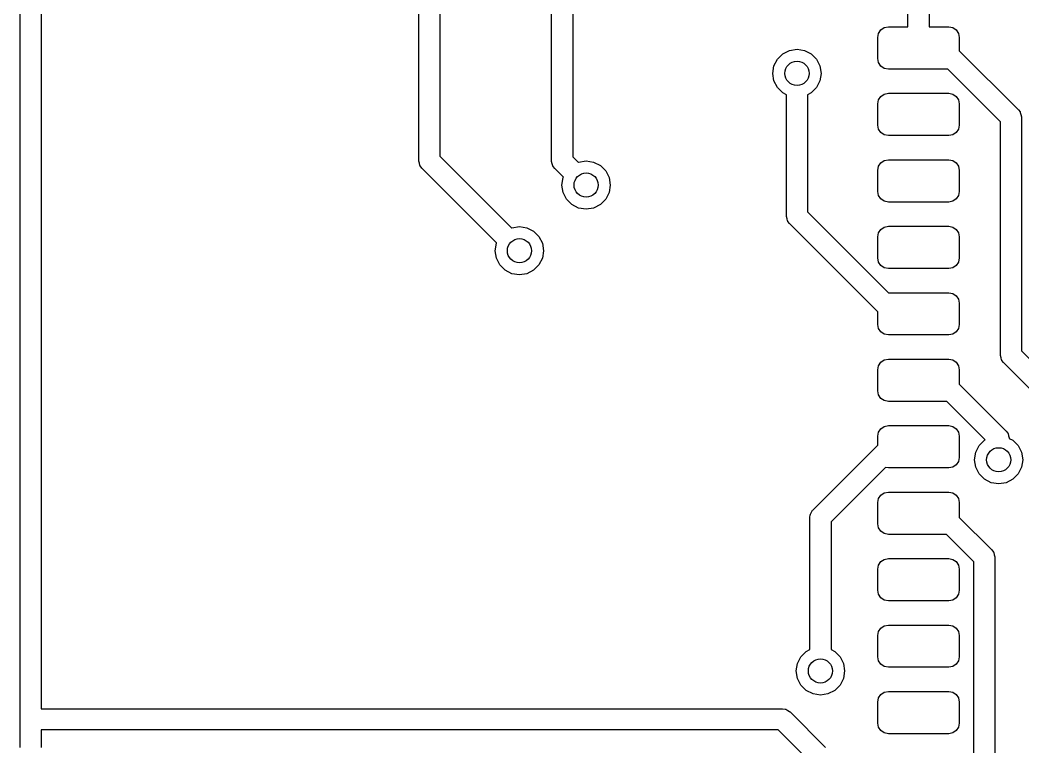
# Model space of a CAD drawing. Extents: x 50 to 376, y -141 to -43.
# Drawn here: x 228.81 to 245.42, y -80.87 to -68.84 of the extents above; entities that cross this region are included whole.
import ezdxf

# ---------------------------------------------------------------- set-up
doc = ezdxf.new("R2010")
doc.units = 0
doc.layers.add('BLACK', color=7, linetype='CONTINUOUS')

msp = doc.modelspace()

# ---------------------------------------------------------------- linework, layer by layer
at = {"layer": 'BLACK', "linetype": 'CONTINUOUS'}
for p, q in [((243.863, -67.5572), (243.863, -68.953)), ((243.513, -68.953), (243.513, -67.6297)), ((228.813, -80.878), (228.813, -68.728)), ((229.163, -68.728), (229.163, -80.2404)), ((235.413, -71.1656), (235.413, -68.728)), ((235.763, -68.728), (235.763, -71.0931)), ((237.613, -71.1746), (237.613, -68.728)), ((237.963, -68.728), (237.963, -71.1021)), ((243.013, -69.128), (243.027, -69.061)), ((243.027, -69.061), (243.064, -69.0043)), ((243.064, -69.0043), (243.121, -68.9663)), ((243.121, -68.9663), (243.188, -68.953)), ((243.188, -68.953), (243.513, -68.953)), ((243.863, -68.953), (244.188, -68.953)), ((244.188, -68.953), (244.255, -68.9663)), ((244.255, -68.9663), (244.312, -69.0043)), ((244.312, -69.0043), (244.35, -69.061)), ((244.35, -69.061), (244.363, -69.128)), ((243.013, -69.478), (243.013, -69.128)), ((244.363, -69.128), (244.363, -69.3479)), ((241.352, -69.4874), (241.441, -69.3989)), ((241.441, -69.3989), (241.552, -69.3421)), ((241.552, -69.3421), (241.676, -69.3225)), ((241.676, -69.3225), (241.799, -69.3421)), ((241.799, -69.3421), (241.911, -69.3989)), ((241.911, -69.3989), (241.999, -69.4874)), ((244.363, -69.3479), (245.342, -70.3266)), ((241.295, -69.5989), (241.352, -69.4874)), ((241.999, -69.4874), (242.056, -69.5989)), ((243.027, -69.545), (243.013, -69.478)), ((243.064, -69.6017), (243.027, -69.545)), ((241.276, -69.7225), (241.295, -69.5989)), ((241.295, -69.8461), (241.276, -69.7225)), ((242.056, -69.5989), (242.076, -69.7225)), ((242.076, -69.7225), (242.056, -69.8461)), ((243.121, -69.6397), (243.064, -69.6017)), ((243.188, -69.653), (243.121, -69.6397)), ((244.173, -69.653), (243.188, -69.653)), ((245.043, -70.5228), (244.173, -69.653)), ((241.352, -69.9576), (241.295, -69.8461)), ((242.056, -69.8461), (241.999, -69.9576)), ((241.441, -70.0461), (241.352, -69.9576)), ((241.501, -70.0767), (241.441, -70.0461)), ((241.911, -70.0461), (241.851, -70.0767)), ((241.999, -69.9576), (241.911, -70.0461)), ((243.064, -70.1043), (243.121, -70.0663)), ((243.121, -70.0663), (243.188, -70.053)), ((243.188, -70.053), (244.188, -70.053)), ((244.188, -70.053), (244.255, -70.0663)), ((244.255, -70.0663), (244.312, -70.1043)), ((241.501, -72.0848), (241.501, -70.0767)), ((241.851, -70.0767), (241.851, -72.0123)), ((243.013, -70.228), (243.027, -70.161)), ((243.013, -70.578), (243.013, -70.228)), ((243.027, -70.161), (243.064, -70.1043)), ((244.312, -70.1043), (244.35, -70.161)), ((244.35, -70.161), (244.363, -70.228)), ((244.363, -70.228), (244.363, -70.578)), ((245.342, -70.3266), (245.369, -70.3612)), ((245.369, -70.3612), (245.37, -70.3657)), ((245.37, -70.3657), (245.373, -70.3692)), ((245.373, -70.3692), (245.382, -70.4054)), ((245.043, -74.3857), (245.043, -70.5228)), ((245.382, -70.4054), (245.393, -70.4411)), ((245.393, -70.4411), (245.392, -70.4457)), ((245.392, -70.4457), (245.393, -70.4503)), ((245.393, -70.4503), (245.393, -74.3132)), ((243.027, -70.645), (243.013, -70.578)), ((243.064, -70.7017), (243.027, -70.645)), ((243.121, -70.7397), (243.064, -70.7017)), ((244.312, -70.7017), (244.255, -70.7397)), ((244.35, -70.645), (244.312, -70.7017)), ((244.363, -70.578), (244.35, -70.645)), ((243.188, -70.753), (243.121, -70.7397)), ((244.188, -70.753), (243.188, -70.753)), ((244.255, -70.7397), (244.188, -70.753)), ((235.414, -71.1702), (235.413, -71.1656)), ((235.413, -71.1748), (235.414, -71.1702)), ((235.424, -71.2105), (235.413, -71.1748)), ((235.433, -71.2467), (235.424, -71.2105)), ((235.763, -71.0931), (236.951, -72.2806)), ((237.614, -71.1792), (237.613, -71.1746)), ((237.613, -71.1838), (237.614, -71.1792)), ((237.624, -71.2195), (237.613, -71.1838)), ((237.633, -71.2557), (237.624, -71.2195)), ((237.963, -71.1021), (238.055, -71.1942)), ((238.055, -71.1942), (238.061, -71.1911)), ((238.061, -71.1911), (238.185, -71.1715)), ((238.185, -71.1715), (238.309, -71.1911)), ((238.309, -71.1911), (238.42, -71.2479)), ((243.027, -71.261), (243.064, -71.2043)), ((243.064, -71.2043), (243.121, -71.1663)), ((243.121, -71.1663), (243.188, -71.153)), ((243.188, -71.153), (244.188, -71.153)), ((244.188, -71.153), (244.255, -71.1663)), ((244.255, -71.1663), (244.312, -71.2043)), ((244.312, -71.2043), (244.35, -71.261)), ((235.436, -71.2502), (235.433, -71.2467)), ((235.438, -71.2547), (235.436, -71.2502)), ((235.464, -71.2893), (235.438, -71.2547)), ((236.703, -72.5281), (235.464, -71.2893)), ((237.636, -71.2592), (237.633, -71.2557)), ((237.638, -71.2637), (237.636, -71.2592)), ((237.664, -71.2983), (237.638, -71.2637)), ((237.808, -71.4417), (237.664, -71.2983)), ((238.42, -71.2479), (238.509, -71.3364)), ((238.509, -71.3364), (238.566, -71.4479)), ((243.013, -71.328), (243.027, -71.261)), ((243.013, -71.678), (243.013, -71.328)), ((244.35, -71.261), (244.363, -71.328)), ((244.363, -71.328), (244.363, -71.678)), ((237.785, -71.5715), (237.805, -71.4479)), ((237.805, -71.4479), (237.808, -71.4417)), ((238.566, -71.4479), (238.585, -71.5715)), ((237.805, -71.6951), (237.785, -71.5715)), ((237.861, -71.8066), (237.805, -71.6951)), ((238.566, -71.6951), (238.509, -71.8066)), ((238.585, -71.5715), (238.566, -71.6951)), ((243.027, -71.745), (243.013, -71.678)), ((244.363, -71.678), (244.35, -71.745)), ((237.95, -71.8951), (237.861, -71.8066)), ((238.509, -71.8066), (238.42, -71.8951)), ((243.064, -71.8017), (243.027, -71.745)), ((243.121, -71.8397), (243.064, -71.8017)), ((243.188, -71.853), (243.121, -71.8397)), ((244.188, -71.853), (243.188, -71.853)), ((244.255, -71.8397), (244.188, -71.853)), ((244.312, -71.8017), (244.255, -71.8397)), ((244.35, -71.745), (244.312, -71.8017)), ((238.061, -71.9519), (237.95, -71.8951)), ((238.185, -71.9715), (238.061, -71.9519)), ((238.309, -71.9519), (238.185, -71.9715)), ((238.42, -71.8951), (238.309, -71.9519)), ((241.851, -72.0123), (243.191, -73.353)), ((241.502, -72.0894), (241.501, -72.0848)), ((241.501, -72.094), (241.502, -72.0894)), ((241.512, -72.1297), (241.501, -72.094)), ((241.521, -72.1659), (241.512, -72.1297)), ((241.524, -72.1694), (241.521, -72.1659)), ((241.525, -72.1739), (241.524, -72.1694)), ((241.552, -72.2085), (241.525, -72.1739)), ((243.013, -73.6698), (241.552, -72.2085)), ((236.951, -72.2806), (236.957, -72.2775)), ((236.957, -72.2775), (237.081, -72.2579)), ((237.081, -72.2579), (237.204, -72.2775)), ((237.204, -72.2775), (237.316, -72.3343)), ((237.316, -72.3343), (237.404, -72.4228)), ((243.013, -72.428), (243.027, -72.361)), ((243.027, -72.361), (243.064, -72.3043)), ((243.064, -72.3043), (243.121, -72.2663)), ((243.121, -72.2663), (243.188, -72.253)), ((243.188, -72.253), (244.188, -72.253)), ((244.188, -72.253), (244.255, -72.2663)), ((244.255, -72.2663), (244.312, -72.3043)), ((244.312, -72.3043), (244.35, -72.361)), ((244.35, -72.361), (244.363, -72.428)), ((236.68, -72.6579), (236.7, -72.5343)), ((236.7, -72.5343), (236.703, -72.5281)), ((237.404, -72.4228), (237.461, -72.5343)), ((237.461, -72.5343), (237.48, -72.6579)), ((243.013, -72.778), (243.013, -72.428)), ((244.363, -72.428), (244.363, -72.778)), ((236.7, -72.7815), (236.68, -72.6579)), ((237.48, -72.6579), (237.461, -72.7815)), ((236.757, -72.893), (236.7, -72.7815)), ((237.461, -72.7815), (237.404, -72.893)), ((243.027, -72.845), (243.013, -72.778)), ((243.064, -72.9017), (243.027, -72.845)), ((244.35, -72.845), (244.312, -72.9017)), ((244.363, -72.778), (244.35, -72.845)), ((236.845, -72.9815), (236.757, -72.893)), ((236.957, -73.0383), (236.845, -72.9815)), ((237.081, -73.0579), (236.957, -73.0383)), ((237.204, -73.0383), (237.081, -73.0579)), ((237.316, -72.9815), (237.204, -73.0383)), ((237.404, -72.893), (237.316, -72.9815)), ((243.121, -72.9397), (243.064, -72.9017)), ((243.188, -72.953), (243.121, -72.9397)), ((244.188, -72.953), (243.188, -72.953)), ((244.255, -72.9397), (244.188, -72.953)), ((244.312, -72.9017), (244.255, -72.9397)), ((243.191, -73.353), (244.188, -73.353)), ((244.188, -73.353), (244.255, -73.3663)), ((244.255, -73.3663), (244.312, -73.4043)), ((244.312, -73.4043), (244.35, -73.461)), ((244.35, -73.461), (244.363, -73.528)), ((244.363, -73.528), (244.363, -73.878)), ((243.013, -73.878), (243.013, -73.6698)), ((243.027, -73.945), (243.013, -73.878)), ((244.363, -73.878), (244.35, -73.945)), ((243.064, -74.0017), (243.027, -73.945)), ((243.121, -74.0397), (243.064, -74.0017)), ((243.188, -74.053), (243.121, -74.0397)), ((244.255, -74.0397), (244.188, -74.053)), ((244.312, -74.0017), (244.255, -74.0397)), ((244.35, -73.945), (244.312, -74.0017)), ((244.188, -74.053), (243.188, -74.053)), ((245.393, -74.3132), (245.954, -74.8744)), ((243.027, -74.561), (243.064, -74.5043)), ((243.064, -74.5043), (243.121, -74.4663)), ((243.121, -74.4663), (243.188, -74.453)), ((243.188, -74.453), (244.188, -74.453)), ((244.188, -74.453), (244.255, -74.4663)), ((244.255, -74.4663), (244.312, -74.5043)), ((244.312, -74.5043), (244.35, -74.561)), ((245.044, -74.3903), (245.043, -74.3857)), ((245.043, -74.3949), (245.044, -74.3903)), ((245.054, -74.4306), (245.043, -74.3949)), ((245.063, -74.4668), (245.054, -74.4306)), ((245.066, -74.4703), (245.063, -74.4668)), ((245.067, -74.4748), (245.066, -74.4703)), ((245.094, -74.5094), (245.067, -74.4748)), ((245.655, -75.0706), (245.094, -74.5094)), ((243.013, -74.628), (243.027, -74.561)), ((243.013, -74.978), (243.013, -74.628)), ((244.35, -74.561), (244.363, -74.628)), ((244.363, -74.628), (244.363, -74.8668)), ((244.363, -74.8668), (245.138, -75.6421)), ((243.027, -75.045), (243.013, -74.978)), ((243.064, -75.1017), (243.027, -75.045)), ((243.121, -75.1397), (243.064, -75.1017)), ((243.188, -75.153), (243.121, -75.1397)), ((244.154, -75.153), (243.188, -75.153)), ((244.79, -75.789), (244.154, -75.153)), ((243.013, -75.728), (243.027, -75.661)), ((243.027, -75.661), (243.064, -75.6043)), ((243.064, -75.6043), (243.121, -75.5663)), ((243.121, -75.5663), (243.188, -75.553)), ((243.188, -75.553), (244.188, -75.553)), ((244.188, -75.553), (244.255, -75.5663)), ((244.255, -75.5663), (244.312, -75.6043)), ((244.312, -75.6043), (244.35, -75.661)), ((244.35, -75.661), (244.363, -75.728)), ((245.138, -75.6421), (245.165, -75.6767)), ((245.165, -75.6767), (245.167, -75.6812)), ((245.167, -75.6812), (245.17, -75.6847)), ((245.17, -75.6847), (245.179, -75.7209)), ((241.941, -76.9478), (243.013, -75.8753)), ((243.013, -75.8753), (243.013, -75.728)), ((244.363, -75.728), (244.363, -76.078)), ((244.691, -75.883), (244.78, -75.7945)), ((244.78, -75.7945), (244.79, -75.789)), ((245.179, -75.7209), (245.189, -75.7566)), ((245.189, -75.7566), (245.189, -75.7612)), ((245.189, -75.7612), (245.189, -75.7636)), ((245.189, -75.7636), (245.25, -75.7945)), ((245.25, -75.7945), (245.338, -75.883)), ((244.615, -76.1181), (244.634, -75.9945)), ((244.634, -75.9945), (244.691, -75.883)), ((245.338, -75.883), (245.395, -75.9945)), ((245.395, -75.9945), (245.415, -76.1181)), ((244.312, -76.2017), (244.255, -76.2397)), ((244.35, -76.145), (244.312, -76.2017)), ((244.363, -76.078), (244.35, -76.145)), ((244.634, -76.2417), (244.615, -76.1181)), ((245.415, -76.1181), (245.395, -76.2417)), ((243.14, -76.2434), (242.239, -77.144)), ((243.188, -76.253), (243.14, -76.2434)), ((244.188, -76.253), (243.188, -76.253)), ((244.255, -76.2397), (244.188, -76.253)), ((244.691, -76.3532), (244.634, -76.2417)), ((244.78, -76.4417), (244.691, -76.3532)), ((245.338, -76.3532), (245.25, -76.4417)), ((245.395, -76.2417), (245.338, -76.3532)), ((244.891, -76.4985), (244.78, -76.4417)), ((245.015, -76.5181), (244.891, -76.4985)), ((245.138, -76.4985), (245.015, -76.5181)), ((245.25, -76.4417), (245.138, -76.4985)), ((243.027, -76.761), (243.064, -76.7043)), ((243.064, -76.7043), (243.121, -76.6663)), ((243.121, -76.6663), (243.188, -76.653)), ((243.188, -76.653), (244.188, -76.653)), ((244.188, -76.653), (244.255, -76.6663)), ((244.255, -76.6663), (244.312, -76.7043)), ((244.312, -76.7043), (244.35, -76.761)), ((243.013, -76.828), (243.027, -76.761)), ((243.013, -77.178), (243.013, -76.828)), ((244.35, -76.761), (244.363, -76.828)), ((244.363, -76.828), (244.363, -77.0725)), ((241.889, -77.0715), (241.895, -77.028)), ((241.895, -77.028), (241.897, -77.0238)), ((241.897, -77.0238), (241.898, -77.0192)), ((241.898, -77.0192), (241.917, -76.9873)), ((241.917, -76.9873), (241.934, -76.9544)), ((241.934, -76.9544), (241.938, -76.9518)), ((241.938, -76.9518), (241.941, -76.9478)), ((241.889, -79.2591), (241.889, -77.0715)), ((242.239, -77.144), (242.239, -79.2591)), ((243.027, -77.245), (243.013, -77.178)), ((244.363, -77.0725), (244.902, -77.611)), ((243.064, -77.3017), (243.027, -77.245)), ((243.121, -77.3397), (243.064, -77.3017)), ((243.188, -77.353), (243.121, -77.3397)), ((244.149, -77.353), (243.188, -77.353)), ((244.603, -77.8072), (244.149, -77.353)), ((244.902, -77.611), (244.929, -77.6456)), ((244.929, -77.6456), (244.93, -77.6501)), ((244.93, -77.6501), (244.933, -77.6536)), ((244.933, -77.6536), (244.942, -77.6898)), ((244.942, -77.6898), (244.953, -77.7255)), ((243.013, -77.928), (243.027, -77.861)), ((243.027, -77.861), (243.064, -77.8043)), ((243.064, -77.8043), (243.121, -77.7663)), ((243.121, -77.7663), (243.188, -77.753)), ((243.188, -77.753), (244.188, -77.753)), ((244.188, -77.753), (244.255, -77.7663)), ((244.255, -77.7663), (244.312, -77.8043)), ((244.312, -77.8043), (244.35, -77.861)), ((244.35, -77.861), (244.363, -77.928)), ((244.603, -94.3712), (244.603, -77.8072)), ((244.953, -77.7255), (244.952, -77.7301)), ((244.952, -77.7301), (244.953, -77.7347)), ((244.953, -77.7347), (244.953, -94.4437)), ((243.013, -78.278), (243.013, -77.928)), ((244.363, -77.928), (244.363, -78.278)), ((243.027, -78.345), (243.013, -78.278)), ((243.064, -78.4017), (243.027, -78.345)), ((244.35, -78.345), (244.312, -78.4017)), ((244.363, -78.278), (244.35, -78.345)), ((243.121, -78.4397), (243.064, -78.4017)), ((243.188, -78.453), (243.121, -78.4397)), ((244.188, -78.453), (243.188, -78.453)), ((244.255, -78.4397), (244.188, -78.453)), ((244.312, -78.4017), (244.255, -78.4397)), ((243.064, -78.9043), (243.121, -78.8663)), ((243.121, -78.8663), (243.188, -78.853)), ((243.188, -78.853), (244.188, -78.853)), ((244.188, -78.853), (244.255, -78.8663)), ((244.255, -78.8663), (244.312, -78.9043)), ((243.013, -79.028), (243.027, -78.961)), ((243.013, -79.378), (243.013, -79.028)), ((243.027, -78.961), (243.064, -78.9043)), ((244.312, -78.9043), (244.35, -78.961)), ((244.35, -78.961), (244.363, -79.028)), ((244.363, -79.028), (244.363, -79.378)), ((241.741, -79.3782), (241.829, -79.2897)), ((241.829, -79.2897), (241.889, -79.2591)), ((242.239, -79.2591), (242.3, -79.2897)), ((242.3, -79.2897), (242.388, -79.3782)), ((241.664, -79.6133), (241.684, -79.4897)), ((241.684, -79.4897), (241.741, -79.3782)), ((242.388, -79.3782), (242.445, -79.4897)), ((242.445, -79.4897), (242.464, -79.6133)), ((243.027, -79.445), (243.013, -79.378)), ((243.064, -79.5017), (243.027, -79.445)), ((243.121, -79.5397), (243.064, -79.5017)), ((244.312, -79.5017), (244.255, -79.5397)), ((244.35, -79.445), (244.312, -79.5017)), ((244.363, -79.378), (244.35, -79.445)), ((241.684, -79.7369), (241.664, -79.6133)), ((242.464, -79.6133), (242.445, -79.7369)), ((243.188, -79.553), (243.121, -79.5397)), ((244.188, -79.553), (243.188, -79.553)), ((244.255, -79.5397), (244.188, -79.553)), ((241.741, -79.8484), (241.684, -79.7369)), ((241.829, -79.9369), (241.741, -79.8484)), ((242.388, -79.8484), (242.3, -79.9369)), ((242.445, -79.7369), (242.388, -79.8484)), ((241.941, -79.9937), (241.829, -79.9369)), ((242.064, -80.0133), (241.941, -79.9937)), ((242.188, -79.9937), (242.064, -80.0133)), ((242.3, -79.9369), (242.188, -79.9937)), ((243.027, -80.061), (243.064, -80.0043)), ((243.064, -80.0043), (243.121, -79.9663)), ((243.121, -79.9663), (243.188, -79.953)), ((243.188, -79.953), (244.188, -79.953)), ((244.188, -79.953), (244.255, -79.9663)), ((244.255, -79.9663), (244.312, -80.0043)), ((244.312, -80.0043), (244.35, -80.061)), ((243.013, -80.128), (243.027, -80.061)), ((243.013, -80.478), (243.013, -80.128)), ((244.35, -80.061), (244.363, -80.128)), ((244.363, -80.128), (244.363, -80.478)), ((229.163, -80.2404), (241.437, -80.2404)), ((241.437, -80.2404), (241.481, -80.2459)), ((241.481, -80.2459), (241.485, -80.2481)), ((241.485, -80.2481), (241.49, -80.2484)), ((241.49, -80.2484), (241.522, -80.2677)), ((241.522, -80.2677), (241.554, -80.2853)), ((241.554, -80.2853), (241.557, -80.2892)), ((241.557, -80.2892), (241.561, -80.2917)), ((241.561, -80.2917), (242.147, -80.878)), ((243.027, -80.545), (243.013, -80.478)), ((244.363, -80.478), (244.35, -80.545)), ((241.365, -80.5904), (229.163, -80.5904)), ((229.163, -80.5904), (229.163, -80.878)), ((241.838, -81.0638), (241.365, -80.5904)), ((243.064, -80.6017), (243.027, -80.545)), ((243.121, -80.6397), (243.064, -80.6017)), ((243.188, -80.653), (243.121, -80.6397)), ((244.188, -80.653), (243.188, -80.653)), ((244.255, -80.6397), (244.188, -80.653)), ((244.312, -80.6017), (244.255, -80.6397)), ((244.35, -80.545), (244.312, -80.6017))]:
    msp.add_line(p, q, dxfattribs=at)
at = {"layer": 'BLACK'}
for centre in [(241.676, -69.7225), (238.185, -71.5715), (237.081, -72.6579), (245.015, -76.1181), (242.064, -79.6133)]:
    msp.add_circle(centre, 0.2, dxfattribs=at)

doc.saveas('drawing.dxf')
